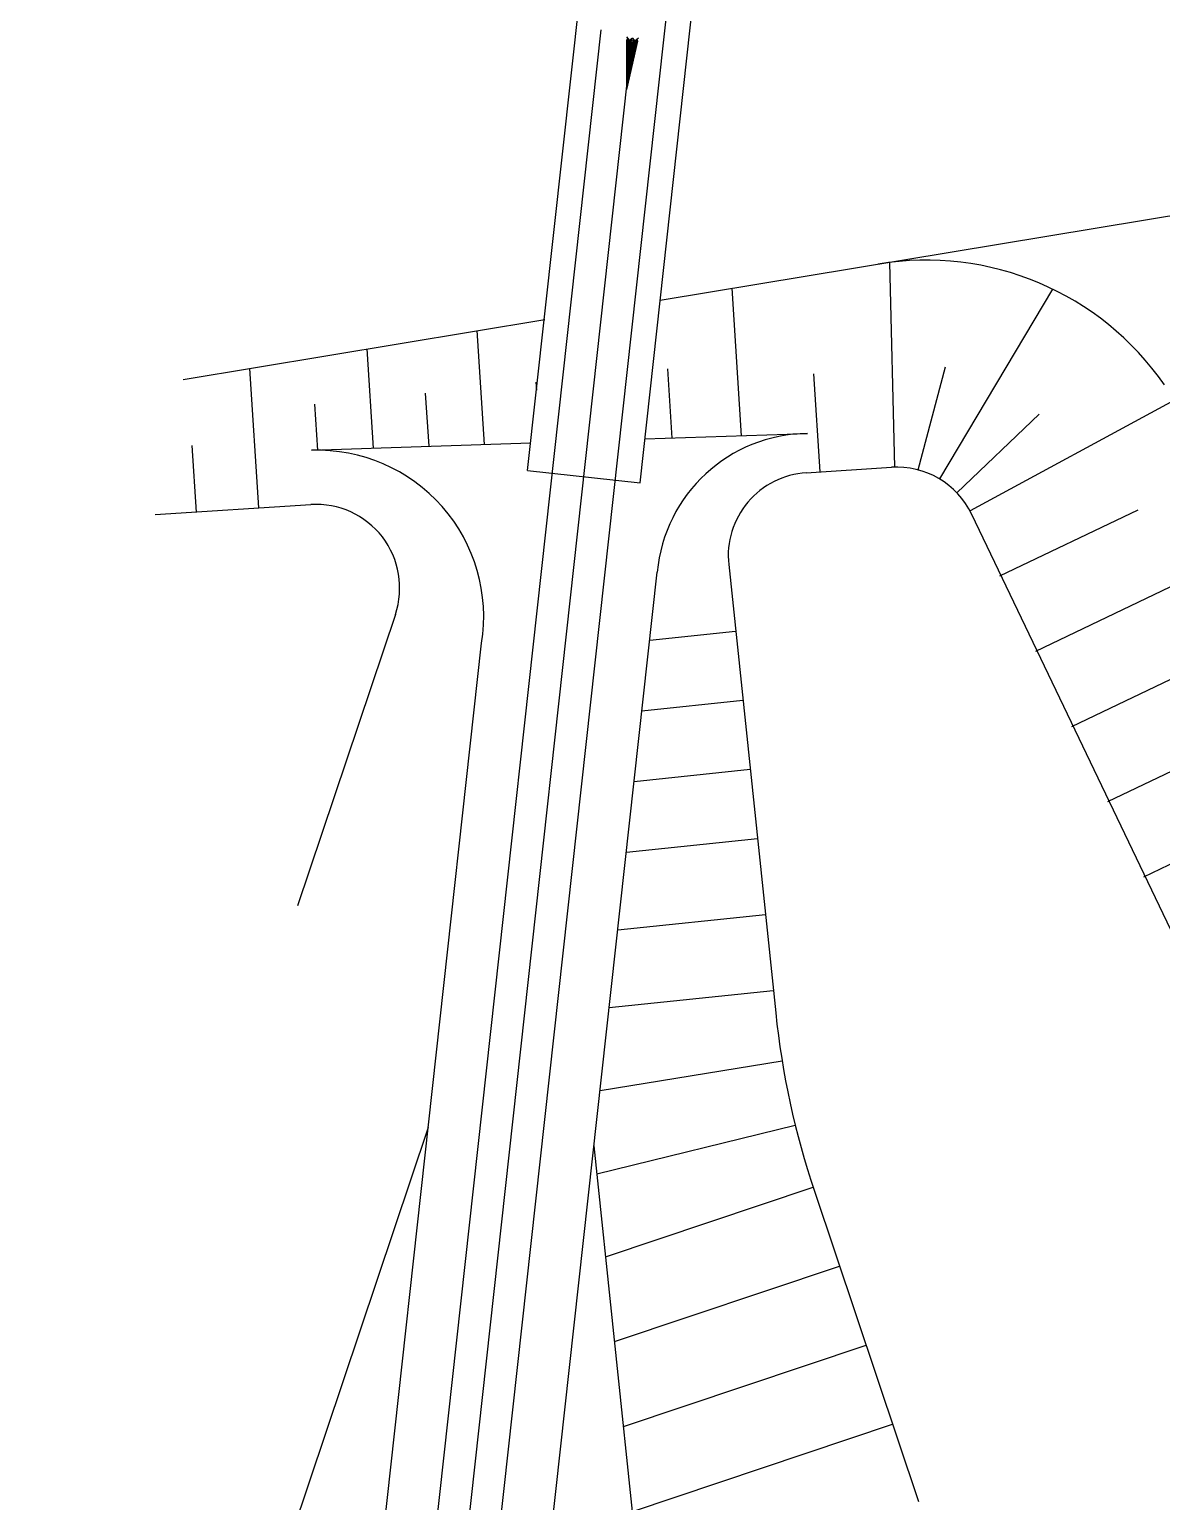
# Model space of a CAD drawing. Header units: millimetres. Extents: x -16232 to 52632, y -3739 to 20678.
# Drawn here: x 20487 to 21046, y 15804 to 16531 of the extents above; entities that cross this region are included whole.
import ezdxf

# ---------------------------------------------------------------- set-up
doc = ezdxf.new("R2010")
doc.units = ezdxf.units.MM
doc.header["$LTSCALE"] = 300
doc.header["$MEASUREMENT"] = 0
doc.layers.add('CINZA-8', color=8, linetype='Continuous')

msp = doc.modelspace()

# ---------------------------------------------------------------- linework, layer by layer
at = {"layer": 'CINZA-8'}
for p, q in [((20620.59, 14894.082), (20825.489, 16753.398)), ((20733.18, 16313.298), (20775.25, 16695.056)), ((20788.68, 16307.182), (20830.75, 16688.94)), ((20606.433, 15050.951), (20769.522, 16530.873)), ((20781.976, 16527.453), (20784.588, 16524.171)), ((20622.26, 15051.906), (20784.328, 16522.563)), ((20782.032, 16525.832), (20782.005, 16501.48)), ((20787.452, 16525.215), (20782.005, 16501.48)), ((20782.012, 16526.417), (20784.489, 16523.304)), ((20784.288, 16521.532), (20782.025, 16519.733)), ((20784.189, 16520.665), (20782.025, 16518.944)), ((20784.386, 16522.399), (20782.026, 16520.522)), ((20782.026, 16520.452), (20783.897, 16518.102)), ((20784.485, 16523.266), (20782.027, 16521.312)), ((20782.027, 16521.442), (20783.996, 16518.969)), ((20784.584, 16524.133), (20782.028, 16522.101)), ((20784.682, 16525), (20782.029, 16522.89)), ((20782.029, 16522.432), (20784.095, 16519.836)), ((20784.781, 16525.867), (20782.03, 16523.679)), ((20782.03, 16523.421), (20784.193, 16520.703)), ((20784.88, 16526.734), (20782.031, 16524.469)), ((20782.031, 16524.411), (20784.292, 16521.57)), ((20782.032, 16525.401), (20784.391, 16522.437)), ((20786.47, 16520.936), (20783.996, 16518.969)), ((20786.691, 16521.901), (20784.095, 16519.836)), ((20784.189, 16520.665), (20785.911, 16518.502)), ((20786.913, 16522.866), (20784.193, 16520.703)), ((20784.288, 16521.532), (20786.088, 16519.271)), ((20787.134, 16523.83), (20784.292, 16521.57)), ((20784.387, 16522.399), (20786.264, 16520.04)), ((20787.355, 16524.795), (20784.391, 16522.437)), ((20784.485, 16523.266), (20786.441, 16520.809)), ((20787.603, 16525.78), (20784.49, 16523.304)), ((20784.584, 16524.133), (20786.617, 16521.579)), ((20787.871, 16526.782), (20784.588, 16524.171)), ((20784.683, 16525), (20786.794, 16522.348)), ((20784.781, 16525.867), (20786.97, 16523.117)), ((20784.88, 16526.734), (20787.147, 16523.886)), ((20783.301, 16512.862), (20782.017, 16511.841)), ((20783.498, 16514.596), (20782.018, 16513.419)), ((20783.399, 16513.729), (20782.018, 16512.63)), ((20783.597, 16515.463), (20782.019, 16514.208)), ((20782.019, 16513.525), (20783.206, 16512.033)), ((20783.695, 16516.33), (20782.02, 16514.998)), ((20782.02, 16514.515), (20783.305, 16512.9)), ((20783.794, 16517.197), (20782.021, 16515.787)), ((20782.021, 16515.504), (20783.404, 16513.767)), ((20783.893, 16518.064), (20782.022, 16516.576)), ((20782.022, 16516.494), (20783.502, 16514.634)), ((20783.992, 16518.931), (20782.023, 16517.365)), ((20782.023, 16517.484), (20783.601, 16515.501)), ((20784.09, 16519.798), (20782.024, 16518.155)), ((20782.024, 16518.473), (20783.7, 16516.368)), ((20782.025, 16519.463), (20783.798, 16517.235)), ((20784.699, 16513.22), (20783.206, 16512.033)), ((20783.301, 16512.862), (20784.322, 16511.578)), ((20784.921, 16514.184), (20783.305, 16512.9)), ((20783.4, 16513.729), (20784.499, 16512.347)), ((20785.142, 16515.149), (20783.404, 16513.767)), ((20783.498, 16514.596), (20784.676, 16513.117)), ((20785.363, 16516.114), (20783.503, 16514.634)), ((20783.597, 16515.463), (20784.852, 16513.886)), ((20785.585, 16517.078), (20783.601, 16515.501)), ((20783.696, 16516.33), (20785.029, 16514.655)), ((20785.806, 16518.043), (20783.7, 16516.368)), ((20783.794, 16517.197), (20785.205, 16515.424)), ((20786.027, 16519.007), (20783.799, 16517.235)), ((20783.893, 16518.064), (20785.382, 16516.194)), ((20786.249, 16519.972), (20783.897, 16518.102)), ((20783.992, 16518.931), (20785.558, 16516.963)), ((20784.09, 16519.798), (20785.735, 16517.732)), ((20782.61, 16506.792), (20782.01, 16506.316)), ((20782.511, 16505.925), (20782.01, 16505.527)), ((20782.01, 16505.608), (20782.417, 16505.097)), ((20782.708, 16507.659), (20782.011, 16507.105)), ((20782.011, 16506.598), (20782.515, 16505.964)), ((20782.807, 16508.526), (20782.012, 16507.894)), ((20782.012, 16507.587), (20782.614, 16506.831)), ((20782.906, 16509.393), (20782.013, 16508.684)), ((20782.013, 16508.577), (20782.713, 16507.698)), ((20783.005, 16510.261), (20782.014, 16509.473)), ((20782.014, 16509.566), (20782.811, 16508.565)), ((20783.103, 16511.128), (20782.015, 16510.262)), ((20782.015, 16510.556), (20782.91, 16509.432)), ((20783.202, 16511.995), (20782.016, 16511.051)), ((20782.016, 16511.546), (20783.009, 16510.299)), ((20782.017, 16512.535), (20783.108, 16511.166)), ((20782.511, 16505.925), (20782.91, 16505.424)), ((20783.15, 16506.468), (20782.516, 16505.964)), ((20782.61, 16506.792), (20783.087, 16506.193)), ((20783.371, 16507.432), (20782.614, 16506.831)), ((20782.709, 16507.659), (20783.263, 16506.963)), ((20783.592, 16508.397), (20782.713, 16507.698)), ((20782.807, 16508.526), (20783.44, 16507.732)), ((20783.814, 16509.362), (20782.812, 16508.565)), ((20782.906, 16509.393), (20783.616, 16508.501)), ((20784.035, 16510.326), (20782.91, 16509.432)), ((20783.005, 16510.261), (20783.793, 16509.27)), ((20784.257, 16511.291), (20783.009, 16510.299)), ((20783.103, 16511.128), (20783.969, 16510.04)), ((20784.478, 16512.255), (20783.108, 16511.166)), ((20783.202, 16511.995), (20784.146, 16510.809)), ((20782.005, 16501.649), (20782.022, 16501.628)), ((20782.018, 16501.59), (20782.005, 16501.58)), ((20782.006, 16502.639), (20782.121, 16502.495)), ((20782.116, 16502.457), (20782.006, 16502.37)), ((20782.007, 16503.629), (20782.219, 16503.363)), ((20782.215, 16503.324), (20782.007, 16503.159)), ((20782.314, 16504.191), (20782.008, 16503.948)), ((20782.412, 16505.058), (20782.009, 16504.737)), ((20782.009, 16504.618), (20782.318, 16504.23)), ((20782.018, 16501.59), (20782.028, 16501.578)), ((20782.043, 16501.645), (20782.022, 16501.628)), ((20782.116, 16502.457), (20782.204, 16502.347)), ((20782.264, 16502.61), (20782.121, 16502.495)), ((20782.215, 16503.324), (20782.381, 16503.116)), ((20782.486, 16503.574), (20782.219, 16503.362)), ((20782.314, 16504.191), (20782.557, 16503.886)), ((20782.707, 16504.539), (20782.318, 16504.23)), ((20782.413, 16505.058), (20782.734, 16504.655)), ((20782.928, 16505.503), (20782.417, 16505.097)), ((20798.618, 16397.365), (21116.681, 16450.164)), ((20911.804, 16416.044), (20914.338, 16314.98)), ((20833.968, 16403.233), (20838.656, 16330.461)), ((20992.193, 16402.875), (20936.424, 16309.2)), ((20563.218, 16358.287), (20741.609, 16387.901)), ((20708.151, 16382.347), (20711.771, 16326.158)), ((20653.744, 16373.315), (20656.902, 16324.297)), ((20595.936, 16363.718), (20600.377, 16294.785)), ((20802.163, 16363.443), (20804.363, 16329.298)), ((20874.303, 16361.022), (20877.42, 16312.634)), ((20925.939, 16313.613), (20939.446, 16364.451)), ((20737.28, 16356.975), (20737.543, 16352.89)), ((20628.003, 16346.083), (20629.467, 16323.366)), ((20682.642, 16351.529), (20684.336, 16325.227)), ((21052.434, 16348.039), (20951.563, 16293.431)), ((20945.126, 16302.27), (20985.708, 16341.048)), ((20791.068, 16328.847), (20871.307, 16331.568)), ((20567.452, 16325.719), (20569.573, 16292.8)), ((20626.558, 16323.268), (20734.683, 16326.935)), ((20733.18, 16313.298), (20788.68, 16307.182)), ((20870.711, 16312.201), (20912.724, 16314.908)), ((20549.269, 16291.492), (20626.214, 16296.449)), ((21108.399, 15965.776), (20952.496, 16291.601)), ((20966.234, 16261.216), (21034.623, 16293.94)), ((20983.998, 16224.091), (21120.776, 16289.538)), ((20832.424, 16266.84), (20855.621, 16045.527)), ((20705.476, 15431.303), (20797.146, 16263.142)), ((20667.876, 16242.277), (20619.578, 16098.438)), ((20793.442, 16229.533), (20835.869, 16233.98)), ((20613.867, 15351.47), (20710.459, 16227.979)), ((21001.762, 16186.965), (21070.151, 16219.689)), ((21019.526, 16149.84), (21156.304, 16215.287)), ((20789.597, 16194.645), (20839.444, 16199.87)), ((20785.753, 16159.757), (20843.019, 16165.759)), ((21037.291, 16112.714), (21105.68, 16145.438)), ((20781.908, 16124.869), (20846.594, 16131.649)), ((20777.679, 16086.492), (20850.527, 16094.128)), ((20773.45, 16048.115), (20854.46, 16056.606)), ((20768.941, 16007.206), (20858.788, 16021.919)), ((20767.39, 15966.079), (20865.285, 15990.152)), ((20684.119, 15988.96), (20487.259, 15402.68)), ((20765.937, 15979.944), (20800.139, 15653.629)), ((20771.68, 15925.147), (20874.087, 15959.506)), ((20874.755, 15957.515), (20926.177, 15804.254)), ((20776.076, 15883.21), (20887.179, 15920.487)), ((20780.471, 15841.274), (20900.27, 15881.468)), ((20784.867, 15799.337), (20913.362, 15842.449))]:
    msp.add_line(p, q, dxfattribs=at)
for centre, radius, start, end in [((20929.775, 16273.799), 143.376, 34.749738, 99.439398), ((20872.12, 16256.285), 75.287, 90.618772, 174.774604), ((20629.343, 16241.138), 82.176, 350.785196, 91.942385), ((20873.357, 16271.13), 41.157, 93.686199, 185.983516), ((20915.37, 16273.837), 41.157, 25.570634, 93.686199), ((20628.86, 16255.378), 41.157, 341.439088, 93.686199), ((21264.945, 16088.43), 411.566, 185.983516, 198.547367)]:
    msp.add_arc(centre, radius, start, end, dxfattribs=at)

doc.saveas('drawing.dxf')
